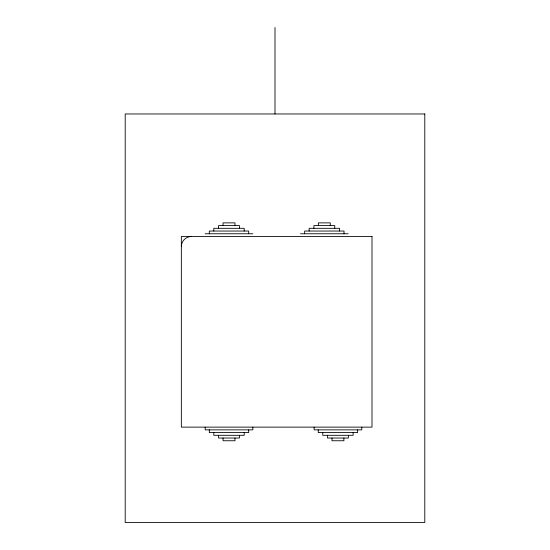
<?xml version="1.0" encoding="UTF-8"?>
<svg xmlns="http://www.w3.org/2000/svg" width="550" height="550" viewBox="0 0 550 550"><rect width="100%" height="100%" fill="white"/><g stroke="black" fill="none" stroke-linecap="round" stroke-linejoin="round"><path stroke-width="0.82" d="M205.178 233.764L252.835 233.764M300.499 233.764L348.157 233.764M361.776 427.13L361.776 429.859L314.119 429.859L314.119 427.13M357.631 429.859L357.631 432.582L318.257 432.582L318.257 429.859M353.141 432.582L353.141 435.304L322.754 435.304L322.754 432.582M348.377 435.304L348.377 438.027L327.518 438.027L327.518 435.304M344.018 233.764L344.018 231.041L304.645 231.041L304.645 233.764M343.908 438.027L343.908 440.749L331.987 440.749L331.987 438.027M339.522 231.041L339.522 228.319L309.134 228.319L309.134 231.041M334.757 228.319L334.757 225.589L313.899 225.589L313.899 228.319M330.289 225.589L330.289 222.867L318.368 222.867L318.368 225.589M275 27.5L275 113.974M252.835 427.13L252.835 429.859L205.178 429.859L205.178 427.13M248.689 233.764L248.689 231.041L209.316 231.041L209.316 233.764M248.689 429.859L248.689 432.582L209.316 432.582L209.316 429.859M244.2 231.041L244.2 228.319L213.812 228.319L213.812 231.041M244.2 432.582L244.2 435.304L213.812 435.304L213.812 432.582M239.436 228.319L239.436 225.589L218.577 225.589L218.577 228.319M239.436 435.304L239.436 438.027L218.577 438.027L218.577 435.304M234.967 225.589L234.967 222.867L223.046 222.867L223.046 225.589M234.967 438.027L234.967 440.749L223.046 440.749L223.046 438.027M181.342 246.606A10.12 10.12 0 0 1 191.462 236.486M424.793 113.974L125.208 113.974L125.208 522.5L424.793 522.5L424.793 113.974M371.993 236.486L181.342 236.486L181.342 427.13L371.993 427.13L371.993 236.486"/></g></svg>
